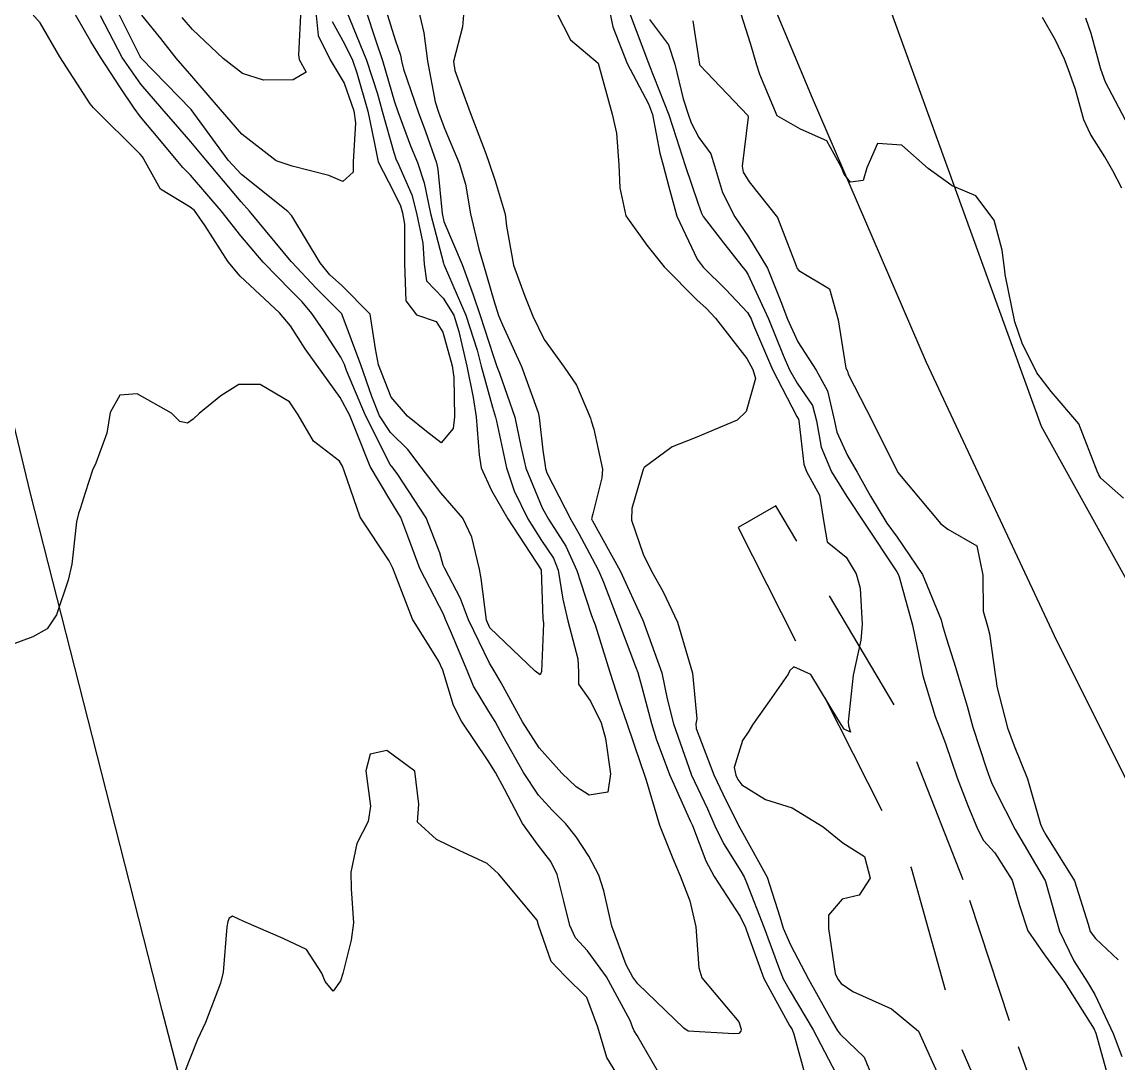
# Model space of a CAD drawing. Header units: metres. Extents: x 298520 to 308411, y 7433745 to 7450750.
# Drawn here: x 298991.19 to 299034.38, y 7449710 to 7449751.04 of the extents above; entities that cross this region are included whole.
import ezdxf

# ---------------------------------------------------------------- set-up
doc = ezdxf.new("R2010")
doc.units = ezdxf.units.M
doc.header["$LTSCALE"] = 10
doc.linetypes.add('DASHED', pattern=[0.75, 0.5, -0.25])
for name, color, linetype in [('Curvas de Nivel 1m', 11, 'Continuous'), ('Curvas de Nivel 5m', 15, 'Continuous'), ('Linha Férrea', 251, 'TRACKS'), ('Vias Primárias', 230, 'Continuous'), ('Vias Secundárias', 230, 'DASHED')]:
    doc.layers.add(name, color=color, linetype=linetype)
doc.linetypes.add('TRACKS', pattern='A,0.15,[130,ltypeshp.shx,S=0.25,R=0,X=0,Y=0],0.15', length=0.3)

msp = doc.modelspace()

# ---------------------------------------------------------------- linework, layer by layer
at = {"layer": 'Curvas de Nivel 1m', "flags": 128}
for points, elevation in [([(299004.726, 7449751.522), (299005.131, 7449750.287), (299005.391, 7449749.515), (299005.869, 7449747.887), (299005.993, 7449747.508), (299006.505, 7449746.156), (299006.778, 7449745.496), (299007.033, 7449744.69), (299007.291, 7449743.488), (299007.794, 7449741.526), (299007.807, 7449741.48), (299007.823, 7449741.449), (299008.684, 7449739.471), (299009.121, 7449738.098), (299009.277, 7449737.465), (299009.727, 7449735.846), (299009.844, 7449735.459), (299009.882, 7449735.298), (299010.282, 7449733.454), (299010.589, 7449732.551), (299011.12, 7449731.446), (299011.664, 7449730.591), (299012.13, 7449729.905), (299012.311, 7449729.43), (299012.494, 7449728.28), (299012.697, 7449727.424), (299013.097, 7449725.931), (299013.111, 7449725.417), (299013.119, 7449724.938), (299013.591, 7449724.264), (299014.017, 7449723.406), (299014.182, 7449722.796), (299014.378, 7449721.402), (299014.27, 7449720.679), (299013.544, 7449720.556), (299013.023, 7449720.893), (299012.455, 7449721.426), (299011.568, 7449722.426), (299010.908, 7449723.447), (299010.066, 7449724.987), (299009.796, 7449725.458), (299009.608, 7449725.767), (299008.79, 7449727.473), (299008.473, 7449728.309), (299007.851, 7449729.487), (299007.786, 7449729.62), (299007.659, 7449730.115), (299007.117, 7449731.496), (299005.97, 7449733.236), (299005.764, 7449733.509), (299005.735, 7449733.541), (299005.704, 7449733.592), (299004.729, 7449735.52), (299003.983, 7449737.294), (299003.894, 7449737.529), (299003.756, 7449737.828), (299003.086, 7449738.86), (299002.607, 7449739.547), (299002.226, 7449740.001), (299001.782, 7449740.443), (299000.689, 7449741.571), (298999.808, 7449742.598), (298999.042, 7449743.588), (298997.837, 7449744.991), (298997.535, 7449745.3), (298997.266, 7449745.609), (298996.617, 7449746.385), (298995.86, 7449747.298), (298995.614, 7449747.633), (298995.077, 7449748.436), (298994.287, 7449749.646), (298993.899, 7449750.269), (298993.106, 7449751.658)], 744), ([(299003.418, 7449751.048), (299003.899, 7449750.17), (299004.219, 7449749.527), (299004.381, 7449749.029), (299004.82, 7449747.52), (299005.065, 7449746.303), (299005.224, 7449745.516), (299005.831, 7449744.346), (299006.109, 7449743.789), (299006.186, 7449743.505), (299006.259, 7449743.06), (299006.26, 7449741.503), (299006.319, 7449740.043), (299006.738, 7449739.496), (299007.516, 7449739.229), (299007.766, 7449738.808), (299008.135, 7449737.476), (299008.201, 7449737.021), (299008.234, 7449735.475), (299008.183, 7449735.01), (299007.713, 7449734.45), (299007.125, 7449734.897), (299006.386, 7449735.5), (299005.734, 7449736.245), (299005.237, 7449737.515), (299005.122, 7449738.154), (299004.904, 7449739.519), (299003.784, 7449740.665), (299003.321, 7449741.07), (299002.94, 7449741.543), (299001.82, 7449743.386), (299001.663, 7449743.562), (298999.837, 7449745.019), (298999.31, 7449745.585), (298997.863, 7449747.582), (298995.893, 7449749.604), (298995.871, 7449749.63), (298995.85, 7449749.674), (298994.868, 7449751.64)], 746), ([(299005.523, 7449751.514), (299005.901, 7449750.323), (299006.106, 7449749.718), (299006.147, 7449749.506), (299006.224, 7449749.169), (299006.803, 7449747.496), (299007.084, 7449746.72), (299007.521, 7449745.485), (299007.578, 7449745.221), (299007.74, 7449743.481), (299007.818, 7449743.163), (299008.533, 7449741.473), (299008.966, 7449740.283), (299009.242, 7449739.465), (299009.749, 7449737.887), (299009.894, 7449737.458), (299010.01, 7449737.187), (299010.612, 7449735.451), (299010.842, 7449734.318), (299011.049, 7449733.447), (299011.68, 7449731.881), (299011.931, 7449731.436), (299012.613, 7449730.377), (299013.053, 7449729.419), (299013.194, 7449728.962), (299013.635, 7449727.636), (299013.719, 7449727.409), (299013.771, 7449727.268), (299014.356, 7449725.402), (299014.725, 7449724.265), (299015.022, 7449723.396), (299015.559, 7449721.808), (299015.71, 7449721.388), (299015.786, 7449721.153), (299016.308, 7449719.382), (299016.833, 7449718.064), (299017.124, 7449717.374), (299017.498, 7449716.392), (299017.74, 7449715.366), (299017.858, 7449713.755), (299017.981, 7449713.362), (299019.437, 7449711.626), (299019.521, 7449711.339), (299019.518, 7449711.253), (299019.431, 7449711.171), (299019.241, 7449711.153), (299017.432, 7449711.26), (299017.267, 7449711.372), (299015.459, 7449713.12), (299015.254, 7449713.392), (299014.992, 7449713.87), (299014.432, 7449715.401), (299014.122, 7449716.786), (299013.922, 7449717.406), (299013.52, 7449718.15), (299013.023, 7449718.912), (299012.614, 7449719.424), (299012.074, 7449719.967), (299011.544, 7449720.562), (299010.954, 7449721.446), (299010.155, 7449722.874), (299009.828, 7449723.458), (299009.587, 7449723.854), (299008.987, 7449724.86), (299008.725, 7449725.473), (299008.07, 7449727.039), (299007.882, 7449727.486), (299007.809, 7449727.662), (299007.638, 7449727.998), (299006.864, 7449729.498), (299006.398, 7449730.77), (299006.116, 7449731.506), (299005.683, 7449732.209), (299004.916, 7449733.518), (299004.375, 7449734.864), (299004.106, 7449735.526), (299003.733, 7449736.227), (299002.78, 7449737.545), (299002.354, 7449738.146), (299001.768, 7449739.054), (299001.338, 7449739.564), (298999.787, 7449741.018), (298999.309, 7449741.585), (298998.404, 7449743.004), (298997.988, 7449743.598), (298997.824, 7449743.735), (298996.651, 7449744.438), (298995.995, 7449745.628), (298995.938, 7449745.723), (298995.845, 7449745.824), (298994.011, 7449747.649), (298993.874, 7449747.807), (298992.683, 7449749.662), (298991.906, 7449750.994), (298991.595, 7449751.36)], 743), ([(299002.762, 7449751.547), (299002.855, 7449750.498), (299003.335, 7449749.538), (299003.879, 7449748.618), (299004.263, 7449747.526), (299004.326, 7449747.057), (299004.245, 7449745.526), (299004.246, 7449745.119), (299003.835, 7449744.75), (299003.278, 7449744.979), (299001.841, 7449745.352), (299001.211, 7449745.566), (298999.853, 7449746.607), (298999.012, 7449747.589), (298997.882, 7449748.9), (298997.266, 7449749.609), (298996.658, 7449750.376), (298995.91, 7449751.304)], 747), ([(299002.172, 7449751.556), (299002.08, 7449749.743), (299002.116, 7449749.557), (299002.389, 7449749.049), (299001.881, 7449748.757), (299000.707, 7449748.745), (298999.884, 7449749.001), (298999.114, 7449749.588), (298997.904, 7449750.742), (298997.505, 7449751.203)], 748), ([(299006.82, 7449751.496), (299007.02, 7449750.609), (299007.168, 7449749.491), (299007.471, 7449747.884), (299007.6, 7449747.484), (299007.667, 7449747.289), (299007.856, 7449746.803), (299008.417, 7449745.474), (299008.665, 7449744.641), (299008.866, 7449743.47), (299009.187, 7449742.082), (299009.374, 7449741.464), (299009.779, 7449740.057), (299009.962, 7449739.458), (299010.124, 7449739.1), (299010.871, 7449737.449), (299011.527, 7449735.639), (299011.57, 7449735.442), (299011.71, 7449734.155), (299011.802, 7449733.536), (299011.813, 7449733.438), (299011.873, 7449733.264), (299012.818, 7449731.423), (299013.126, 7449730.876), (299013.658, 7449729.888), (299013.901, 7449729.408), (299014.102, 7449728.951), (299014.698, 7449727.399), (299015.368, 7449725.631), (299015.452, 7449725.392), (299015.598, 7449724.87), (299015.996, 7449723.386), (299016.177, 7449722.781), (299016.699, 7449721.379), (299017.534, 7449719.519), (299017.581, 7449719.417), (299017.603, 7449719.369), (299018.128, 7449717.969), (299018.467, 7449717.356), (299019.489, 7449715.775), (299019.702, 7449715.338), (299019.812, 7449715.004), (299020.414, 7449713.33), (299021.435, 7449711.484), (299021.531, 7449711.319), (299021.606, 7449711.144), (299022.101, 7449709.313)], 742), ([(299008.606, 7449751.473), (299008.545, 7449750.835), (299008.192, 7449749.477), (299008.244, 7449749.12), (299008.845, 7449747.47), (299009.464, 7449745.847), (299009.601, 7449745.462), (299009.836, 7449744.776), (299010.223, 7449743.456), (299010.285, 7449742.987), (299010.561, 7449741.452), (299011.007, 7449740.221), (299011.324, 7449739.444), (299011.759, 7449738.519), (299012.547, 7449737.428), (299013.033, 7449736.718), (299013.584, 7449735.412), (299013.621, 7449735.31), (299013.719, 7449734.988), (299014.057, 7449733.406), (299014.038, 7449733.067), (299013.676, 7449731.642), (299013.633, 7449731.451), (299013.648, 7449731.41), (299013.656, 7449731.393), (299013.672, 7449731.366), (299014.755, 7449729.399), (299015.634, 7449727.483), (299015.672, 7449727.39), (299015.705, 7449727.316), (299016.4, 7449725.382), (299016.617, 7449724.355), (299016.854, 7449723.377), (299017.553, 7449721.393), (299017.562, 7449721.37), (299018.195, 7449720.015), (299018.487, 7449719.356), (299018.825, 7449718.65), (299019.515, 7449717.561), (299019.641, 7449717.339), (299019.736, 7449717.111), (299020.432, 7449715.331), (299021.002, 7449713.79), (299021.185, 7449713.323), (299021.456, 7449712.833), (299022.362, 7449711.311), (299023.413, 7449709.3)], 741), ([(299014.347, 7449751.406), (299014.475, 7449750.837), (299015.029, 7449749.399), (299015.869, 7449747.812), (299016.028, 7449747.388), (299016.325, 7449745.86), (299016.45, 7449745.384), (299016.675, 7449744.541), (299016.986, 7449743.378), (299017.798, 7449741.678), (299018.031, 7449741.366), (299018.92, 7449740.489), (299019.775, 7449739.582), (299019.916, 7449739.339), (299020.018, 7449739.089), (299020.76, 7449737.33), (299021.725, 7449735.484), (299021.784, 7449735.38), (299021.8, 7449735.319), (299021.998, 7449733.608), (299022.106, 7449733.314), (299022.617, 7449732.378), (299022.777, 7449731.303), (299022.911, 7449730.547), (299023.659, 7449729.938), (299024.057, 7449729.286), (299024.213, 7449728.715), (299024.293, 7449727.283), (299024.236, 7449726.671), (299023.939, 7449725.295), (299023.736, 7449723.449), (299023.76, 7449723.297), (299023.837, 7449723.038), (299023.581, 7449723.166), (299023.486, 7449723.301), (299023.338, 7449723.55), (299022.271, 7449725.313), (299021.607, 7449725.614), (299021.45, 7449725.477), (299021.373, 7449725.322), (299020.643, 7449724.279), (299019.979, 7449723.336), (299019.834, 7449723.082), (299019.574, 7449722.714), (299019.252, 7449721.65), (299019.322, 7449721.343), (299019.392, 7449721.183), (299019.549, 7449720.967), (299020.486, 7449720.388), (299021.54, 7449720.066), (299022.76, 7449719.308), (299023.527, 7449718.674), (299024.382, 7449718.147), (299024.603, 7449717.284), (299024.174, 7449716.618), (299023.5, 7449716.459), (299022.969, 7449715.827), (299022.967, 7449715.305), (299023.234, 7449713.533), (299023.337, 7449713.301), (299023.46, 7449713.134), (299023.932, 7449712.816), (299025.446, 7449712.136), (299026.512, 7449711.259), (299027.413, 7449709.25)], 739), ([(299015.132, 7449751.398), (299015.877, 7449749.406), (299015.885, 7449749.39), (299015.893, 7449749.372), (299016.68, 7449747.378), (299016.964, 7449746.483), (299017.317, 7449745.375), (299017.828, 7449743.861), (299017.957, 7449743.5), (299018.034, 7449743.367), (299018.834, 7449742.328), (299019.6, 7449741.343), (299019.692, 7449741.242), (299019.79, 7449741.096), (299020.609, 7449739.332), (299021.182, 7449737.895), (299021.424, 7449737.323), (299021.738, 7449736.802), (299022.333, 7449735.915), (299022.499, 7449735.308), (299022.679, 7449734.272), (299023.084, 7449733.299), (299023.688, 7449732.328), (299024.379, 7449731.283), (299025.654, 7449729.361), (299025.711, 7449729.269), (299025.752, 7449729.168), (299026.279, 7449727.263), (299026.452, 7449726.425), (299026.678, 7449725.259), (299027.175, 7449723.666), (299027.329, 7449723.253), (299027.573, 7449722.591), (299028.032, 7449721.243), (299028.451, 7449720.146), (299028.833, 7449719.23), (299029.078, 7449718.776), (299029.524, 7449718.281), (299030.203, 7449717.213), (299030.496, 7449716.212), (299030.819, 7449715.207), (299031.474, 7449714.264), (299032.259, 7449713.192), (299033.435, 7449711.341), (299033.505, 7449711.179), (299033.917, 7449709.672)], 738), ([(299034.595, 7449732.261), (299033.701, 7449733.057), (299033.612, 7449733.181), (299033.552, 7449733.334), (299032.836, 7449735.189), (299031.736, 7449736.463), (299031.172, 7449737.206), (299030.598, 7449738.374), (299030.302, 7449739.215), (299029.925, 7449741.085), (299029.912, 7449741.219), (299029.805, 7449742.034), (299029.489, 7449743.225), (299028.771, 7449744.174), (299027.836, 7449744.581), (299026.898, 7449745.259), (299025.852, 7449746.172), (299024.894, 7449746.238), (299024.476, 7449745.284), (299024.338, 7449744.785), (299023.837, 7449744.717), (299023.581, 7449745.034), (299023.476, 7449745.296), (299022.904, 7449746.354), (299021.858, 7449746.808), (299020.946, 7449747.329), (299020.266, 7449748.957), (299020.147, 7449749.337), (299019.901, 7449750.148), (299019.529, 7449751.344)], 736), ([(299034.52, 7449744.48), (299034.167, 7449745.167), (299033.848, 7449745.721), (299033.283, 7449746.605), (299033.031, 7449747.182), (299032.697, 7449748.371), (299032.411, 7449749.192), (299032.269, 7449749.567), (299031.904, 7449750.321), (299031.397, 7449751.205)], 737), ([(299015.91, 7449751.13), (299016.657, 7449750.135), (299016.914, 7449749.375), (299017.243, 7449747.999), (299017.446, 7449747.366), (299017.553, 7449747.058), (299017.854, 7449746.474), (299018.327, 7449745.842), (299018.478, 7449745.36), (299018.79, 7449744.313), (299019.28, 7449743.348), (299019.811, 7449742.562), (299020.559, 7449741.332), (299021.086, 7449740.02), (299021.349, 7449739.324), (299021.76, 7449738.43), (299022.479, 7449737.309), (299022.934, 7449736.501), (299023.2, 7449735.298), (299023.291, 7449734.868), (299023.71, 7449733.952), (299024.101, 7449733.286), (299024.624, 7449732.346), (299025.271, 7449731.274), (299025.668, 7449730.73), (299026.672, 7449729.26), (299027.41, 7449727.468), (299027.464, 7449727.252), (299027.618, 7449726.714), (299027.966, 7449725.604), (299028.081, 7449725.243), (299028.425, 7449724.071), (299028.651, 7449723.234), (299029.191, 7449721.593), (299029.32, 7449721.223), (299029.388, 7449721.06), (299029.548, 7449720.725), (299030.324, 7449719.212), (299031.483, 7449717.23), (299031.498, 7449717.2), (299031.512, 7449717.152), (299032.063, 7449715.194), (299032.635, 7449714.024), (299033.173, 7449713.183), (299033.456, 7449712.709), (299034.177, 7449711.169), (299034.518, 7449710.258)], 737), ([(299017.622, 7449751.077), (299017.886, 7449749.36), (299017.893, 7449749.333), (299019.791, 7449747.341), (299019.803, 7449747.282), (299019.569, 7449745.344), (299019.607, 7449745.11), (299019.837, 7449744.727), (299020.956, 7449743.329), (299021.692, 7449741.424), (299021.734, 7449741.321), (299021.792, 7449741.234), (299023.003, 7449740.519), (299023.348, 7449739.296), (299023.654, 7449737.382), (299023.707, 7449737.291), (299023.716, 7449737.264), (299023.742, 7449737.154), (299024.706, 7449735.28), (299025.703, 7449733.27), (299027.399, 7449731.253), (299027.671, 7449731.044), (299028.816, 7449730.385), (299029.047, 7449729.229), (299029.055, 7449727.805), (299029.228, 7449727.226), (299029.313, 7449726.917), (299029.55, 7449725.221), (299029.554, 7449725.172), (299029.599, 7449724.843), (299030.014, 7449723.216), (299030.277, 7449722.508), (299030.801, 7449721.208), (299031.318, 7449719.419), (299031.406, 7449719.201), (299031.531, 7449719.002), (299032.663, 7449717.188), (299033.195, 7449715.475), (299033.28, 7449715.182), (299033.48, 7449714.906), (299034.379, 7449714.074)], 736), ([(299034.672, 7449747.162), (299033.885, 7449748.664), (299033.691, 7449749.173), (299033.313, 7449750.585), (299033.102, 7449751.182)], 738), ([(299016.42, 7449709.38), (299015.43, 7449711.083), (299015.31, 7449711.27), (299015.263, 7449711.393), (299015.155, 7449711.675), (299014.227, 7449713.402), (299013.473, 7449714.421), (299012.998, 7449714.937), (299012.771, 7449715.421), (299012.545, 7449716.376), (299012.282, 7449717.428), (299012.026, 7449717.941), (299011.524, 7449718.583), (299010.917, 7449719.446), (299010.201, 7449720.799), (299009.841, 7449721.457), (299009.56, 7449721.915), (299008.505, 7449723.476), (299008.196, 7449724.088), (299007.77, 7449725.488), (299007.608, 7449725.848), (299006.58, 7449727.501), (299005.893, 7449729.265), (299005.802, 7449729.509), (299005.656, 7449729.791), (299004.514, 7449731.522), (299003.885, 7449733.344), (299003.814, 7449733.529), (299003.705, 7449733.719), (299002.672, 7449734.505), (299002.069, 7449735.555), (299001.73, 7449736.064), (299000.571, 7449736.741), (298999.74, 7449736.75), (298999.028, 7449736.292), (298998.167, 7449735.596), (298997.94, 7449735.378), (298997.719, 7449735.221), (298997.407, 7449735.292), (298997.086, 7449735.61), (298995.734, 7449736.377), (298995.05, 7449736.32), (298994.668, 7449735.641), (298994.537, 7449734.82), (298994.097, 7449733.646), (298993.972, 7449733.374), (298993.685, 7449732.478), (298993.483, 7449731.846), (298993.416, 7449731.654), (298993.345, 7449731.33), (298993.156, 7449729.657), (298993.015, 7449729.028), (298992.551, 7449727.666), (298992.183, 7449727.114), (298991.62, 7449726.804), (298990.807, 7449726.496)], 742), ([(299014.737, 7449709.4), (299014.231, 7449710.217), (299013.875, 7449711.413), (299013.45, 7449712.585), (299012.591, 7449713.423), (299012.038, 7449714.001), (299011.548, 7449715.439), (299011.486, 7449715.626), (299009.965, 7449717.455), (299009.517, 7449717.868), (299008.421, 7449718.376), (299007.526, 7449718.811), (299006.768, 7449719.498), (299006.833, 7449720.204), (299006.672, 7449721.499), (299005.565, 7449722.318), (299004.903, 7449722.177), (299004.733, 7449721.518), (299004.924, 7449720.131), (299004.832, 7449719.517), (299004.39, 7449718.655), (299004.15, 7449717.524), (299004.164, 7449716.862), (299004.255, 7449715.522), (299004.16, 7449714.839), (299003.838, 7449713.526), (299003.747, 7449713.24), (299003.456, 7449712.835), (299003.134, 7449713.209), (299003.004, 7449713.537), (299002.407, 7449714.48), (299001.476, 7449714.916), (298999.936, 7449715.575), (298999.486, 7449715.796), (298999.358, 7449715.708), (298999.303, 7449715.583), (298999.266, 7449715.368), (298999.113, 7449713.585), (298999.017, 7449713.145), (298998.416, 7449711.595), (298998.108, 7449710.925), (298997.576, 7449709.608)], 741)]:
    msp.add_lwpolyline(points, dxfattribs=dict(at, elevation=elevation))
at = {"layer": 'Curvas de Nivel 5m', "flags": 128}
for points, elevation in [([(299003.977, 7449751.465), (299004.767, 7449749.521), (299005.193, 7449748.197), (299005.379, 7449747.515), (299005.847, 7449745.892), (299005.939, 7449745.604), (299005.985, 7449745.508), (299006.547, 7449744.216), (299006.741, 7449743.496), (299006.983, 7449742.315), (299007.034, 7449741.491), (299007.123, 7449740.826), (299007.78, 7449740.142), (299008.201, 7449739.476), (299008.397, 7449738.84), (299008.718, 7449737.47), (299008.97, 7449736.232), (299009.081, 7449735.466), (299009.204, 7449733.969), (299009.282, 7449733.464), (299009.689, 7449732.565), (299010.328, 7449731.453), (299011.653, 7449729.44), (299011.709, 7449727.514), (299011.719, 7449727.439), (299011.741, 7449727.329), (299011.657, 7449725.439), (299011.602, 7449725.304), (299011.411, 7449725.442), (299009.628, 7449727.159), (299009.494, 7449727.462), (299009.283, 7449729.099), (299009.216, 7449729.467), (299008.916, 7449730.722), (299008.554, 7449731.477), (299007.688, 7449732.476), (299006.913, 7449733.492), (299006.394, 7449734.184), (299005.716, 7449734.858), (299005.282, 7449735.514), (299004.976, 7449736.276), (299004.545, 7449737.522), (299003.809, 7449739.493), (299003.795, 7449739.53), (299003.773, 7449739.555), (299002.78, 7449740.542), (299001.822, 7449741.56), (299001.793, 7449741.591), (299000.156, 7449743.577), (298999.827, 7449743.95), (298998.44, 7449745.594), (298997.85, 7449746.311), (298997.246, 7449746.999), (298996.701, 7449747.617), (298995.877, 7449748.582), (298995.135, 7449749.638), (298994.282, 7449751.274)], 745), ([(299012.236, 7449751.435), (299012.802, 7449750.326), (299013.893, 7449749.41), (299014.446, 7449747.404), (299014.611, 7449746.646), (299014.711, 7449745.401), (299014.742, 7449744.493), (299014.988, 7449743.398), (299015.806, 7449742.236), (299016.486, 7449741.383), (299017.78, 7449740.079), (299018.156, 7449739.744), (299018.515, 7449739.359), (299019.749, 7449737.77), (299019.984, 7449737.338), (299020.089, 7449736.987), (299019.726, 7449735.686), (299019.373, 7449735.345), (299017.716, 7449734.644), (299016.806, 7449734.285), (299015.704, 7449733.467), (299015.672, 7449733.422), (299015.662, 7449733.39), (299015.214, 7449731.861), (299015.202, 7449731.395), (299015.66, 7449730.053), (299015.998, 7449729.387), (299016.454, 7449728.573), (299017.018, 7449727.376), (299017.603, 7449725.37), (299017.786, 7449723.568), (299017.741, 7449723.368), (299017.759, 7449723.188), (299018.455, 7449721.356), (299018.799, 7449720.605), (299019.434, 7449719.341), (299019.469, 7449719.278), (299019.531, 7449719.174), (299020.556, 7449717.33), (299021.048, 7449715.765), (299021.186, 7449715.323), (299021.476, 7449714.656), (299022.182, 7449713.313), (299023.127, 7449711.614), (299023.308, 7449711.301), (299023.431, 7449711.144), (299024.367, 7449710.23), (299024.761, 7449709.28)], 740)]:
    msp.add_lwpolyline(points, dxfattribs=dict(at, elevation=elevation))
at = {"layer": 'Linha Férrea', "flags": 128}
for points in [[(298729.261, 7450749.95), (298734.809, 7450730.65), (298742.343, 7450703.451), (298750.119, 7450676.237), (298757.889, 7450649.199), (298765.189, 7450623.712), (298769.985, 7450606.424), (298776.494, 7450583.287), (298783.055, 7450560.248), (298788.164, 7450542.214), (298793.821, 7450521.584), (298798.125, 7450506.606), (298804.386, 7450484.418), (298809.295, 7450466.837), (298814.551, 7450448.858), (298819.559, 7450431.225), (298826.267, 7450408.649), (298831.926, 7450389.314), (298837.135, 7450370.779), (298842.092, 7450352.398), (298847.802, 7450331.823), (298852.149, 7450316.412), (298858.34, 7450294.769), (298862.969, 7450278.965), (298867.952, 7450260.088), (298870.924, 7450249.95), (298873.722, 7450238.982), (298878.355, 7450222.697), (298882.025, 7450210.358), (298885.603, 7450197.651), (298890.189, 7450181.049), (298894.637, 7450166.006), (298898.995, 7450149.812), (298904.361, 7450131.79), (298908.122, 7450117.709), (298911.93, 7450103.946), (298916.104, 7450089.039), (298920.554, 7450073.399), (298923.212, 7450064.319), (298926.468, 7450052.577), (298930.321, 7450038.956), (298934.723, 7450023.223), (298938.252, 7450011.622), (298941.509, 7449999.193), (298944.399, 7449989.651), (298947.701, 7449977.682), (298952.335, 7449961.49), (298956.967, 7449946.581), (298961.92, 7449929.017), (298965.909, 7449915.258), (298970.082, 7449900.905), (298973.936, 7449887.787), (298977.788, 7449874.853), (298981.549, 7449862.469), (298986.366, 7449847.197), (298989.852, 7449836.37), (298994.575, 7449822.337), (298999.437, 7449807.292), (299004.068, 7449794.269), (299008.7, 7449781.657), (299013.057, 7449770.328), (299018.285, 7449757.718), (299022.322, 7449748.037), (299026.817, 7449737.63), (299031.861, 7449726.852), (299036.814, 7449716.896), (299043.096, 7449705.205), (299047.821, 7449696.534), (299054.335, 7449685.572), (299060.664, 7449675.852), (299069.469, 7449663.104), (299077.541, 7449652.872), (299085.429, 7449643.336), (299089.832, 7449637.784), (299098.728, 7449628.561), (299107.993, 7449618.793), (299117.442, 7449610.031), (299127.077, 7449601.223), (299138.453, 7449591.782), (299150.409, 7449582.651), (299162.779, 7449573.982), (299174.004, 7449567.002), (299185.962, 7449560.295), (299199.698, 7449553.222), (299213.253, 7449547.024), (299227.033, 7449541.5), (299241.999, 7449536.525), (299258.424, 7449531.831), (299277.224, 7449527.814), (299295.935, 7449525.032), (299311.589, 7449523.57), (299326.876, 7449522.883), (299340.975, 7449522.747), (299353.572, 7449523.111), (299369.274, 7449524.069), (299382.826, 7449525.211), (299396.609, 7449526.717), (299414.178, 7449529.501), (299430.969, 7449532.603), (299440.142, 7449534.839), (299451.094, 7449537.487), (299469.666, 7449542.917), (299486.963, 7449547.755), (299510.376, 7449554.83), (299531.414, 7449561.037), (299544.903, 7449564.894), (299559.186, 7449569.068), (299590.197, 7449576.665), (299616.417, 7449582.259), (299645.03, 7449585.805), (299675.251, 7449587.635), (299705.522, 7449586.259), (299732.882, 7449582.825), (299762.581, 7449576.088), (299791.888, 7449566.944), (299816.217, 7449556.896), (299840.774, 7449544.781), (299859.676, 7449534.387), (299878.529, 7449521.308), (299897.376, 7449507.135), (299919.538, 7449486.991), (299927.658, 7449478.626), (299947.133, 7449456.962), (299961.499, 7449437.961), (299971.137, 7449424.784), (299981.869, 7449408.322), (299997.595, 7449383.682), (300016.228, 7449354.96), (300035.864, 7449324.687), (300055.136, 7449295.587), (300073.232, 7449268.397), (300085.868, 7449249.95), (300089.501, 7449244.778), (300101.211, 7449227.647), (300111.197, 7449214.14), (300124.752, 7449194.736), (300135.909, 7449179.759), (300148.296, 7449162.129), (300160.805, 7449144.566), (300173.129, 7449128.481), (300185.523, 7449112.088), (300198.402, 7449095.758), (300207.462, 7449083.98), (300220.094, 7449068.515), (300233.468, 7449051.744), (300246.778, 7449035.349), (300263.478, 7449015.076), (300277.526, 7448998.444), (300292.814, 7448981.501), (300306.688, 7448964.856), (300324.623, 7448944.393), (300340.398, 7448926.517), (300357.9, 7448907.843), (300372.755, 7448891.817), (300392.041, 7448871.054), (300410.717, 7448852.066), (300427.475, 7448834.137), (300439.245, 7448822.858), (300454.898, 7448806.525), (300473.448, 7448788.164), (300493.111, 7448768.808), (300511.705, 7448749.95), (300518.198, 7448743.612), (300525.672, 7448735.984), (300530.889, 7448730.361), (300538.141, 7448723.284), (300543.771, 7448717.624), (300548.924, 7448711.903), (300554.778, 7448706.093), (300562.444, 7448698.573), (300570.483, 7448690.198), (300580.06, 7448680.508), (300590.013, 7448670.628), (300599.102, 7448661.391), (300608.565, 7448651.702), (300616.68, 7448643.32), (300625.581, 7448633.859), (300633.62, 7448625.859), (300641.21, 7448617.858), (300649.582, 7448609.897), (300659.386, 7448599.72), (300667.387, 7448591.231), (300676.098, 7448582.784), (300683.871, 7448574.669), (300691.725, 7448567.153), (300703.33, 7448554.876), (300711.744, 7448546.351), (300718.093, 7448539.767), (300726.506, 7448530.983), (300733.153, 7448523.695), (300741.152, 7448514.418), (300747.426, 7448507.242), (300750.054, 7448504.018), (300758.169, 7448493.99), (300764.854, 7448485.238), (300772.251, 7448475.55), (300781.114, 7448462.855), (300788.178, 7448452.147), (300795.99, 7448439.115), (300802.712, 7448427.661), (300809.137, 7448414.665), (300814.959, 7448402.42), (300819.763, 7448391.601), (300824.722, 7448378.533), (300829.079, 7448366.59), (300833.249, 7448353.858), (300836.592, 7448342.438), (300839.822, 7448330.572), (300842.678, 7448317.912), (300845.758, 7448304.202), (300848.387, 7448291.169), (300849.927, 7448279.903), (300851.843, 7448266.756), (300852.632, 7448254.174), (300852.974, 7448249.95), (300853.718, 7448237.64), (300853.896, 7448226.066), (300854.164, 7448215.145), (300853.836, 7448203.832), (300853.598, 7448192.905), (300852.795, 7448182.25), (300851.991, 7448170.79), (300850.801, 7448159.302), (300849.223, 7448146.768), (300848.151, 7448135.486), (300846.96, 7448124.114), (300845.442, 7448113.546), (300844.222, 7448102.204), (300842.288, 7448090.385), (300840.978, 7448078.33), (300839.608, 7448068.386), (300838.209, 7448056.39), (300836.541, 7448045.166), (300835.023, 7448032.665), (300833.535, 7448020.341), (300832.284, 7448009.205), (300831.094, 7447998.637), (300829.874, 7447985.926), (300828.432, 7447973.713), (300826.546, 7447955.639), (300825.162, 7447943.391), (300824.986, 7447942.247), (300823.836, 7447930.96), (300822.657, 7447919.829), (300821.593, 7447909.075), (300820.243, 7447895.408), (300819.533, 7447885.934), (300818.679, 7447872.07), (300818.298, 7447858.799), (300817.927, 7447851.916), (300817.786, 7447841.862), (300817.933, 7447833.489), (300818.516, 7447815.843), (300820.361, 7447795.876), (300822.449, 7447776.733), (300825.922, 7447758.996), (300827.722, 7447750.217), (300828.687, 7447743.229), (300830.467, 7447731.539), (300833.751, 7447711.152), (300838.977, 7447681.969), (300842.161, 7447664.851), (300846.249, 7447643.566), (300856.898, 7447587.933), (300861.3, 7447564.706), (300863.731, 7447552.015), (300867.081, 7447534.8), (300870.251, 7447518.153), (300879.139, 7447471.406), (300882.717, 7447452.426), (300886.196, 7447433.436), (300890.621, 7447408.952), (300893.065, 7447393.996), (300894.895, 7447382.534), (300896.018, 7447374.923), (300897.056, 7447367.88), (300898.671, 7447355.202), (300899.884, 7447344.173), (300901.155, 7447328.57), (300902.425, 7447306.17), (300902.632, 7447290.927), (300902.643, 7447274.906), (300901.209, 7447249.806), (300899.894, 7447235.454), (300897.424, 7447214.973), (300896.24, 7447207.108, -0.017609), (300893.245, 7447191.067), (300890.79, 7447180.008), (300886.347, 7447162.337), (300883.122, 7447151.267), (300877.521, 7447133.871), (300873.858, 7447123.752), (300865.532, 7447103.056), (300859.822, 7447090.388), (300850.503, 7447071.406), (300846.315, 7447063.106), (300836.805, 7447045.834), (300827.664, 7447031.197), (300815.395, 7447013.014), (300803.069, 7446996.228), (300792.968, 7446983.245), (300781.446, 7446969.292), (300759.63, 7446945.435), (300748.36, 7446933.669), (300737.301, 7446922.447), (300720.178, 7446905.644), (300707.821, 7446893.561), (300697.057, 7446883.028), (300686.376, 7446872.224), (300676.506, 7446862.329), (300660.145, 7446845.845), (300651.989, 7446837.638), (300637.917, 7446823.835), (300624.102, 7446810.419), (300614.955, 7446801.573), (300610.107, 7446796.538), (300599.124, 7446785.64, 0.017844), (300588.776, 7446774.611), (300582.973, 7446768.596), (300572.807, 7446757.15), (300570.635, 7446754.423, -0.018804), (300566.868, 7446749.902, -0.021463), (300565.197, 7446747.771, 0.014089), (300560.744, 7446742.236), (300556.818, 7446737.065), (300549.018, 7446726.402), (300544.903, 7446720.152), (300542.989, 7446717.435), (300540.702, 7446714.014), (300534.516, 7446704.131), (300528.813, 7446694.775), (300525.37, 7446688.688), (300519.775, 7446678.443, 0.017217), (300513.559, 7446666.068), (300510.115, 7446659.471), (300505.35, 7446648.44), (300501.39, 7446638.953, 0.017957), (300498.447, 7446631.125), (300492.383, 7446614.647), (300488.086, 7446600.958), (300484.889, 7446590.082), (300482.448, 7446580.533), (300479.028, 7446566.174), (300474.999, 7446546.195), (300472.245, 7446530.076), (300469.723, 7446510.133), (300467.649, 7446494.09), (300465.343, 7446472.628), (300462.509, 7446448.283), (300460.589, 7446427.75), (300458.173, 7446403.459), (300455.716, 7446377.743), (300453.679, 7446357.578), (300451.179, 7446331.957), (300448.408, 7446302.907), (300446.096, 7446278.461), (300443.948, 7446255.986), (300443.327, 7446249.95), (300441.921, 7446236.026), (300439.714, 7446214.959), (300437.145, 7446189.663), (300434.772, 7446164.489), (300432.986, 7446145.942), (300427.675, 7446092.019), (300425.457, 7446069.071), (300422.052, 7446034.05), (300420.454, 7446017.74), (300416.946, 7445981.751), (300414.159, 7445952.95), (300410.686, 7445916.311), (300408.437, 7445891.812), (300405.718, 7445868.171), (300403.766, 7445842.739), (300401.654, 7445818.651), (300400.337, 7445806.143), (300399.876, 7445801.282), (300399.266, 7445794.558)], [(298905.363, 7450145.031), (298910.207, 7450124.873), (298915.002, 7450108.012), (298921.739, 7450085.266), (298926.98, 7450064.83), (298931.003, 7450051.742), (298934.224, 7450039.953), (298937.65, 7450027.983), (298940.458, 7450017.786), (298943.206, 7450008.624), (298945.866, 7449998.811), (298948.85, 7449988.084), (298952.218, 7449977.183), (298954.849, 7449967.637), (298957.892, 7449956.733), (298961.763, 7449943.848), (298964.896, 7449932.558), (298968.973, 7449920.293), (298972.372, 7449908.382), (298975.8, 7449896.208), (298979.287, 7449884.682), (298982.035, 7449875.079), (298985.463, 7449863.464), (298988.891, 7449853.475), (298994.252, 7449836.792), (298999.642, 7449820.007), (299004.122, 7449806.223), (299009.577, 7449791.55), (299017.072, 7449771.922), (299023.852, 7449755.78), (299031.351, 7449735.099), (299042.615, 7449714.768), (299049.157, 7449702.257), (299057.947, 7449687.795), (299067.128, 7449674.025), (299074.388, 7449663.764), (299083.266, 7449652.271), (299093.226, 7449640.21), (299104.865, 7449628.3), (299116.059, 7449616.929), (299127.188, 7449606.965), (299134.846, 7449600.398), (299146.061, 7449590.999), (299159.8, 7449581.134), (299172.881, 7449572.672), (299188.754, 7449563.553), (299203.487, 7449555.781), (299219.692, 7449548.782), (299229.285, 7449544.979), (299249.695, 7449538.196), (299264.418, 7449534.22), (299286.841, 7449530.183), (299305.276, 7449527.832), (299319.472, 7449527.113), (299340.209, 7449526.73), (299362.575, 7449527.496), (299380.335, 7449528.889), (299402.027, 7449531.43), (299418.393, 7449534.55), (299439.271, 7449538.773), (299455.546, 7449542.61), (299468.219, 7449546.447), (299486.071, 7449551.679), (299502.678, 7449556.429), (299521.873, 7449562.476), (299544.903, 7449569.511), (299558.765, 7449572.874), (299572.65, 7449576.475), (299589.389, 7449580.647), (299603.615, 7449583.903), (299623.713, 7449587.445), (299640.449, 7449589.67), (299657.813, 7449590.983), (299675.925, 7449591.554), (299694.255, 7449591.042), (299708.541, 7449590.126), (299722.182, 7449588.244), (299738.919, 7449585.56), (299759.653, 7449580.821), (299775.25, 7449576.474), (299786.436, 7449572.94), (299797.015, 7449569.282), (299807.003, 7449565.52), (299816.424, 7449561.561), (299823.596, 7449557.979), (299834.148, 7449553.022), (299842.943, 7449548.641), (299850.946, 7449544.045), (299857.58, 7449540.07), (299867.592, 7449534.039), (299879.685, 7449526.144), (299888.765, 7449519.647), (299901.686, 7449509.708), (299911.305, 7449500.703), (299920.635, 7449492.515), (299928.708, 7449484.626), (299935.814, 7449476.733), (299943.925, 7449467.258), (299951.104, 7449459.003), (299957.671, 7449450.784), (299963.484, 7449442.67), (299970.77, 7449432.303), (299976.475, 7449423.904), (299982.432, 7449414.862), (299988.891, 7449404.85), (299995.852, 7449394.443), (300002.312, 7449383.928), (300010.887, 7449370.223), (300018.781, 7449358.239), (300026.569, 7449345.892), (300033.388, 7449335.88), (300041.176, 7449324.037), (300049.358, 7449311.838), (300057.288, 7449299.745), (300065.47, 7449287.364), (300073.508, 7449275.701), (300081.011, 7449264.541), (300090.196, 7449251.298), (300091.164, 7449249.95), (300100.525, 7449236.167), (300109.403, 7449223.951), (300117.162, 7449213.187), (300127.336, 7449198.457), (300139.6, 7449181.446), (300149.952, 7449166.72), (300159.813, 7449153.466), (300168.75, 7449141.382), (300179.779, 7449126.346), (300190.932, 7449112.414), (300203.876, 7449095.222), (300217.308, 7449078.587), (300230.374, 7449062.005), (300242.887, 7449046.162), (300256.877, 7449029.774), (300272.777, 7449010.921), (300288.309, 7448992.868), (300306.303, 7448971.97), (300322.512, 7448953.54), (300337.055, 7448937.024), (300349.196, 7448923.521), (300363.433, 7448907.803), (300372.178, 7448898.27), (300387.649, 7448881.624), (300402.322, 7448866.086), (300417.298, 7448851.105), (300428.763, 7448838.962), (300440.716, 7448827.379), (300454.398, 7448813.148), (300467.461, 7448800.639), (300481.638, 7448785.533), (300502.227, 7448765.254), (300514.06, 7448753.852), (300517.826, 7448749.95), (300528.275, 7448738.976), (300540.783, 7448726.333), (300551.364, 7448715.261), (300568.358, 7448698.083), (300580.431, 7448686.447), (300591.073, 7448675.242), (300605.822, 7448659.996), (300619.827, 7448645.871), (300631.531, 7448633.85), (300641.93, 7448623.388), (300651.196, 7448614.132), (300663.21, 7448601.736), (300675.654, 7448588.967), (300686.366, 7448579.136), (300697.132, 7448567.001), (300714.307, 7448549.82), (300728.065, 7448535.254), (300742.189, 7448519.954), (300754.02, 7448506), (300763.608, 7448493.67), (300772.134, 7448482.969), (300781.594, 7448469.905), (300789.873, 7448457.453), (300798.087, 7448444.138), (300806.367, 7448430.378), (300809.353, 7448423.731), (300815.826, 7448410.715), (300822.176, 7448396.83), (300827.777, 7448382.459), (300832.26, 7448369.325), (300838.297, 7448352.647), (300842.655, 7448335.903), (300846.951, 7448318.72), (300850.061, 7448305.153), (300853.485, 7448286.05), (300855.912, 7448269.922), (300857.341, 7448249.95), (300858.33, 7448231.606), (300857.942, 7448206.205), (300856.925, 7448178.368), (300854.333, 7448156.855), (300851.333, 7448129.708), (300849.095, 7448108.502), (300845.739, 7448085.317), (300843.044, 7448064.17), (300840.396, 7448043.097), (300838.567, 7448030.951), (300837.041, 7448016.016), (300835.11, 7447994.958), (300832.975, 7447975.28), (300830.738, 7447953.623), (300829.108, 7447937.188), (300828.366, 7447933.435), (300827.045, 7447924.743), (300825.629, 7447910.191), (300824.268, 7447895.589), (300822.966, 7447881.617), (300821.953, 7447863.074), (300821.73, 7447846.352), (300821.738, 7447838.346), (300822.298, 7447822.796), (300823.264, 7447806.625), (300824.128, 7447792.391), (300826.211, 7447777.691), (300829.715, 7447760.435), (300831.501, 7447751.07), (300833.495, 7447738.255), (300836.415, 7447720.056), (300862.711, 7447579.549), (300879.787, 7447489.912), (300882.904, 7447473.371), (300886.736, 7447453.399), (300891.84, 7447425.61), (300894.824, 7447408.419), (300897.501, 7447392.308), (300900.259, 7447374.699), (300902.627, 7447356.768), (300903.989, 7447344.999), (300904.86, 7447335.88), (300905.847, 7447322.28), (300906.291, 7447313.022), (300906.573, 7447308.418), (300906.759, 7447298.893), (300906.88, 7447292.725, -0.006984), (300906.844, 7447284.829), (300906.695, 7447276.838), (300906.36, 7447267.883), (300905.744, 7447256.667), (300905.23, 7447249.95), (300904.292, 7447239.525), (300903.012, 7447227.25), (300901.034, 7447212.309), (300899.543, 7447202.921, -0.011988), (300897.909, 7447194.02), (300894.997, 7447180.769), (300891.356, 7447165.387), (300887.457, 7447151.115), (300883.301, 7447137.652), (300876.75, 7447119.219), (300874.099, 7447111.988), (300871.749, 7447106.138, -0.018309), (300868.914, 7447099.764, 0.011681), (300865.826, 7447093.061), (300860.469, 7447081.825), (300851.72, 7447064.422), (300846.208, 7447053.937), (300843.033, 7447048.479), (300836.89, 7447038.137), (300827.206, 7447022.921), (300821.11, 7447014.014), (300814.857, 7447005.089), (300809.628, 7446998.099), (300801.236, 7446986.884), (300791.122, 7446974.407), (300781.425, 7446962.969), (300774.943, 7446955.767), (300762.88, 7446942.762), (300751.299, 7446930.933), (300734.873, 7446914.565), (300727.949, 7446907.628), (300717.868, 7446897.443), (300705.6, 7446885.783), (300698.716, 7446879.048), (300668.127, 7446848.06), (300640.994, 7446821.407), (300627.442, 7446808.23), (300610.345, 7446790.697), (300597.443, 7446778.155), (300592.334, 7446772.486), (300571.229, 7446748.595), (300567.705, 7446744.65), (300564.743, 7446740.8), (300562.62, 7446737.769), (300551.356, 7446722.391), (300544.903, 7446712.981), (300541.869, 7446707.917), (300539.497, 7446704.103, 0.003437), (300530.37, 7446689.205, 0.010632), (300522.744, 7446675.931, 0.016565), (300518.05, 7446666.625, -0.011698), (300511.771, 7446653.868, 0.029635), (300510.132, 7446650.211), (300505.481, 7446638.898), (300500.314, 7446625.471), (300492.316, 7446601.197), (300488.229, 7446587.047), (300485.297, 7446575.185), (300482.347, 7446562.473), (300481.087, 7446556.089, 0.004599), (300479.148, 7446545.763), (300476.443, 7446530.265), (300474.645, 7446518.085), (300472.755, 7446502.987), (300471.297, 7446490.618), (300469.17, 7446472.092), (300467.901, 7446459.793), (300466.767, 7446449.806), (300465.445, 7446435.701), (300463.191, 7446412.592), (300462.659, 7446405.266), (300461.606, 7446397.228), (300459.608, 7446375.419), (300458.167, 7446361.3), (300456.938, 7446349.283), (300454.601, 7446324.341), (300452.383, 7446301.27), (300450.408, 7446280.731), (300448.612, 7446261.944), (300447.444, 7446249.79), (300445.943, 7446235.321), (300443.682, 7446213.965), (300443.009, 7446207.561), (300441.275, 7446189.511), (300439.198, 7446168.049), (300436.473, 7446140.607), (300434.029, 7446115.856), (300431.015, 7446085.098), (300427.797, 7446052.837), (300425.199, 7446025.415), (300423.636, 7446009.727), (300422.457, 7445994.573), (300421.615, 7445989.53), (300419.286, 7445963.664), (300415.807, 7445928.192), (300414.69, 7445917.527), (300413.782, 7445904.921), (300412.247, 7445888.391), (300411.949, 7445886.157), (300411.266, 7445881.618), (300410.692, 7445876.189), (300409.038, 7445857.286), (300407.606, 7445838.578), (300405.212, 7445812.517), (300404.532, 7445804.524), (300403.437, 7445794.141)]]:
    msp.add_lwpolyline(points, format="xyb", dxfattribs=at)
at = {"layer": 'Vias Primárias', "elevation": 710.86}
msp.add_lwpolyline([(299004.308, 7449682.922), (298996.711, 7449712.077), (298994.321, 7449721.461), (298991.521, 7449732.453), (298988.926, 7449743.21), (298986.419, 7449752.655), (298983.038, 7449765.772), (298980.21, 7449778.312), (298977.354, 7449789.214), (298974.117, 7449801.137), (298970.589, 7449814.575), (298967.062, 7449827.112), (298963.623, 7449839.3), (298959.804, 7449852.535), (298955.489, 7449865.887), (298951.583, 7449877.199), (298946.861, 7449889.561), (298941.758, 7449902.476), (298936.89, 7449913.993), (298931.642, 7449925.741), (298926.044, 7449937.637), (298920.125, 7449949.561), (298914.032, 7449960.786), (298908.23, 7449971.343)], dxfattribs=at)
at = {"layer": 'Vias Secundárias'}
msp.add_lwpolyline([(299040.126, 7449695.583), (299032.115, 7449705.929), (299030.099, 7449711.66), (299028.274, 7449717.226), (299025.56, 7449724.119), (299020.893, 7449731.963), (299019.404, 7449731.102), (299026.22, 7449717.697), (299028.218, 7449710.538), (299031.08, 7449703.935), (299033.978, 7449700.492), (299038.13, 7449694.898)], dxfattribs=at)

doc.saveas('drawing.dxf')
